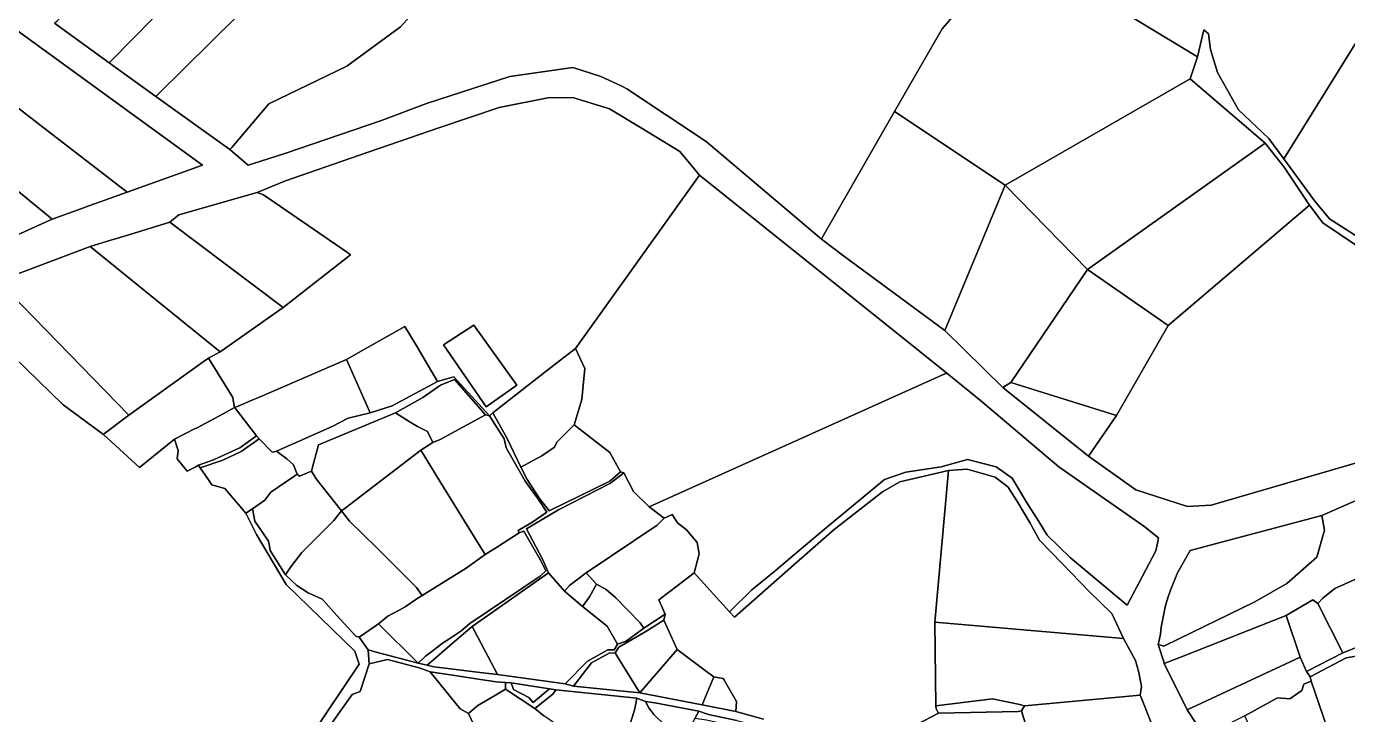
# Model space of a CAD drawing. Extents: x 542555 to 550520, y 1840485 to 1846995.
# Drawn here: x 549099 to 549493.4, y 1844267.9 to 1844473.2 of the extents above; entities that cross this region are included whole.
import ezdxf

# ---------------------------------------------------------------- set-up
doc = ezdxf.new("R2010")
doc.units = 0
doc.layers.add('Level 30', color=7, linetype='Continuous')

msp = doc.modelspace()

# ---------------------------------------------------------------- linework, layer by layer
at = {"layer": 'Level 30'}
for points in [[(549124.4006, 1844463.0526), (549123.65, 1844462.29), (549107.39, 1844474.17), (549108.1047, 1844474.8697), (549220.53, 1844584.93), (549229.62, 1844581.16), (549236.81, 1844577.25)], [(549138.284, 1844452.9849), (549137.58, 1844452.29), (549123.65, 1844462.29), (549124.4006, 1844463.0526), (549236.81, 1844577.25), (549255.8, 1844568.98)], [(549275.38, 1844556.45), (549227.82, 1844492.2), (549210.6, 1844473.07), (549194.62, 1844461.37), (549171.29, 1844450.1), (549160.2431, 1844437.061), (549159.7, 1844436.42), (549137.58, 1844452.29), (549138.284, 1844452.9849), (549255.8, 1844568.98), (549274.49, 1844562.04)], [(549151.51, 1844431.77), (549129.01, 1844423.71), (549102.97, 1844443.83), (549086.86, 1844456.27), (549003.7, 1844520.53), (549017.61, 1844529.05), (549045.98, 1844508.44), (549060.74, 1844497.71)], [(549003.7, 1844520.53), (549086.86, 1844456.27), (549102.97, 1844443.83), (549129.01, 1844423.71), (549121.02, 1844420.85), (549117.55, 1844419.61), (549116.05, 1844419.07), (549115.46, 1844418.86), (549106.65, 1844415.71), (548991.41, 1844510.23), (549000, 1844517.44)], [(548991.41, 1844510.23), (549106.65, 1844415.71), (549095.16, 1844410.48), (548976.38, 1844497.97)], [(549514.62, 1844498.6), (549553.39, 1844466.06), (549551.34, 1844463.23), (549507.57, 1844403.21), (549488.01, 1844415.8), (549483.6, 1844421.05), (549474.31, 1844433.71)], [(549401.38, 1844492.58), (549418.13, 1844482.62), (549448.55, 1844464.16), (549446.35, 1844457.57), (549391.19, 1844425.83), (549358.16, 1844447.8), (549372.34, 1844472.5), (549379.35, 1844480.55)], [(549468.75, 1844438.36), (549415.75, 1844400.63), (549391.19, 1844425.83), (549446.35, 1844457.57)], [(549299.88, 1844428.76), (549262.89, 1844377.08), (549254.6466, 1844370.7007), (549238.17, 1844357.95), (549237.17, 1844357.04), (549226.57, 1844368.68), (549221.73, 1844367.29), (549215.2678, 1844378.0581), (549211.9, 1844383.67), (549200.9743, 1844377.4654), (549194.52, 1844373.8), (549168.03, 1844362.42), (549166.5918, 1844361.8008), (549162.13, 1844359.88), (549161.12, 1844359.45), (549160.73, 1844361.65), (549160.59, 1844362.47), (549153.29, 1844374.24), (549156.82, 1844376.09), (549157.07, 1844376.27), (549175.58, 1844389.31), (549195.71, 1844405.08), (549194.52, 1844405.95), (549169.78, 1844422.95), (549167.83, 1844423.59), (549176.32, 1844427.11), (549198.1338, 1844434.6512), (549222.11, 1844442.94), (549240.14, 1844449.02), (549255.07, 1844451.95), (549262.43, 1844451.86), (549266.2611, 1844450.6782), (549273.03, 1844448.59), (549282.78, 1844442.76), (549294.04, 1844435.83)], [(549391.19, 1844425.83), (549373.13, 1844382.43), (549342.9291, 1844404.7713), (549336.28, 1844409.69), (549336.7304, 1844410.4746), (549358.16, 1844447.8)], [(549482.01, 1844419.84), (549439.83, 1844383.98), (549415.75, 1844400.63), (549468.75, 1844438.36), (549474.47, 1844431.23)], [(549287.9958, 1844331.2303), (549284.88, 1844329.83), (549280.18, 1844334.46), (549277.28, 1844339.96), (549276.31, 1844340.35), (549273.13, 1844346.08), (549262.51, 1844354.34), (549264.77, 1844361.89), (549265.1801, 1844366.0452), (549265.68, 1844371.11), (549262.89, 1844377.08), (549299.88, 1844428.76), (549365.6716, 1844376.2443), (549373.77, 1844369.78), (549373.1654, 1844369.5083)], [(549167.83, 1844423.59), (549169.78, 1844422.95), (549194.52, 1844405.95), (549195.71, 1844405.08), (549175.58, 1844389.31), (549141.75, 1844414.8), (549144.42, 1844416.98)], [(549415.75, 1844400.63), (549392.89, 1844366.93), (549390.42, 1844365.42), (549373.13, 1844382.43), (549391.19, 1844425.83)], [(549579.21, 1844365.22), (549568.67, 1844345.12), (549537.66, 1844349.65), (549525.8, 1844350.01), (549498.42, 1844343.65), (549452.6, 1844330.4), (549445.61, 1844329.95), (549430.19, 1844334.94), (549416.01, 1844344.99), (549424.35, 1844357.09), (549439.83, 1844383.98), (549482.01, 1844419.84), (549485.99, 1844414.55), (549514.64, 1844395.26)], [(549157.07, 1844376.27), (549156.82, 1844376.09), (549135.94, 1844392.98), (549117.99, 1844407.5), (549123.19, 1844409.1), (549126.9, 1844410.24), (549129.55, 1844411.05), (549141.75, 1844414.8), (549175.58, 1844389.31)], [(549156.82, 1844376.09), (549153.29, 1844374.24), (549151.68, 1844373.09), (549129.51, 1844357.2), (549090.49, 1844397.18), (549117.99, 1844407.5), (549135.94, 1844392.98)], [(549439.83, 1844383.98), (549424.35, 1844357.09), (549392.89, 1844366.93), (549415.75, 1844400.63)], [(549122.2467, 1844351.7021), (549121.94, 1844351.47), (549109.94, 1844360.27), (549076.6, 1844392.63), (549079.0658, 1844393.4377), (549090.49, 1844397.18), (549129.51, 1844357.2)], [(549236.3091, 1844378.8055), (549245.39, 1844366.17), (549236.23, 1844359.7), (549223.45, 1844378.2), (549223.778, 1844378.4111), (549232.54, 1844384.05)], [(549245.39, 1844366.17), (549236.3091, 1844378.8055), (549232.54, 1844384.05), (549223.778, 1844378.4111), (549223.45, 1844378.2), (549236.23, 1844359.7)], [(549194.52, 1844373.8), (549200.9743, 1844377.4654), (549211.9, 1844383.67), (549215.2678, 1844378.0581), (549221.73, 1844367.29), (549208.15, 1844360.04), (549201.59, 1844357.93)], [(549264.77, 1844361.89), (549262.51, 1844354.34), (549257.26, 1844349.16), (549256.61, 1844347.63), (549252.83, 1844345.03), (549246.58, 1844341.69), (549242.49, 1844350.25), (549238.17, 1844357.95), (549254.6466, 1844370.7007), (549262.89, 1844377.08), (549265.68, 1844371.11), (549265.1801, 1844366.0452)], [(549149.3199, 1844353.1798), (549143.21, 1844350.04), (549132.74, 1844341.56), (549121.94, 1844351.47), (549122.2467, 1844351.7021), (549129.51, 1844357.2), (549151.68, 1844373.09), (549153.29, 1844374.24), (549160.59, 1844362.47), (549160.73, 1844361.65), (549161.12, 1844359.45), (549157.6671, 1844357.6133), (549149.69, 1844353.37)], [(549194.52, 1844373.8), (549201.59, 1844357.93), (549195.02, 1844356.29), (549190.28, 1844353.85), (549178.83, 1844348.78), (549173.62, 1844346.47), (549172.91, 1844346.27), (549172.37, 1844346.12), (549168.43, 1844350.17), (549167.63, 1844351.05), (549161.2431, 1844359.2912), (549161.12, 1844359.45), (549162.13, 1844359.88), (549166.5918, 1844361.8008), (549168.03, 1844362.42)], [(549237.17, 1844357.04), (549235.98, 1844357.27), (549226.75, 1844367.81), (549222.54, 1844366.15), (549217.31, 1844362.52), (549209.13, 1844357.94), (549186.18, 1844348.31), (549184.41, 1844341.72), (549184.09, 1844340.51), (549180.49, 1844339), (549179.8, 1844339.58), (549178.73, 1844342.39), (549176.71, 1844344.21), (549173.62, 1844346.47), (549178.83, 1844348.78), (549190.28, 1844353.85), (549195.02, 1844356.29), (549201.59, 1844357.93), (549208.15, 1844360.04), (549221.73, 1844367.29), (549226.57, 1844368.68)], [(549432.54, 1844324.09), (549436.91, 1844320.63), (549436.6, 1844319.02), (549436.09, 1844316.72), (549432.114, 1844309.1875), (549427.56, 1844300.56), (549410.7, 1844314.64), (549403.69, 1844321.45), (549401.21, 1844325.45), (549397.48, 1844331.24), (549393.21, 1844338.38), (549388.49, 1844341.79), (549379.93, 1844343.99), (549372, 1844341.81), (549361.48, 1844340.24), (549355.08, 1844338), (549337.23, 1844323.18), (549327.75, 1844315.28), (549322.49, 1844310.74), (549315.5, 1844305.14), (549308.89, 1844298.49), (549298.3, 1844310.2), (549299.79, 1844315.88), (549299.2, 1844319.26), (549295.97, 1844323), (549293.38, 1844325.08), (549291.73, 1844327.55), (549290.4811, 1844326.9872), (549289.4, 1844326.5), (549284.88, 1844329.83), (549287.9958, 1844331.2303), (549373.1654, 1844369.5083), (549373.77, 1844369.78), (549383.83, 1844361.56), (549402.708, 1844345.5901), (549407.2, 1844341.79), (549410.2008, 1844339.6939)], [(549222.48, 1844349.99), (549220.34, 1844349.07), (549218.71, 1844352.38), (549215.71, 1844353.83), (549213.5, 1844355.15), (549209.13, 1844357.94), (549217.31, 1844362.52), (549222.54, 1844366.15), (549226.75, 1844367.81), (549235.98, 1844357.27)], [(549424.35, 1844357.09), (549416.01, 1844344.99), (549390.42, 1844365.42), (549392.89, 1844366.93)], [(549161.12, 1844359.45), (549161.2431, 1844359.2912), (549167.63, 1844351.05), (549162.65, 1844347.47), (549154.78, 1844343.91), (549150.31, 1844342.28), (549149.3019, 1844341.7386), (549146.94, 1844340.47), (549143.97, 1844344.13), (549144.22, 1844346.63), (549143.7548, 1844348.2006), (549143.4761, 1844349.1415), (549143.21, 1844350.04), (549149.3199, 1844353.1798), (549149.69, 1844353.37), (549157.6671, 1844357.6133)], [(549220.34, 1844349.07), (549216.67, 1844346.72), (549194.08, 1844329.51), (549193.01, 1844328.69), (549185.48, 1844338.23), (549184.09, 1844340.51), (549184.41, 1844341.72), (549186.18, 1844348.31), (549209.13, 1844357.94), (549213.5, 1844355.15), (549215.71, 1844353.83), (549218.71, 1844352.38)], [(549276.31, 1844340.35), (549277.28, 1844339.96), (549273.35, 1844336.93), (549257.83, 1844328.94), (549250.24, 1844324.47), (549248.3, 1844323.29), (549252.94, 1844314.44), (549254.86, 1844310.13), (549231.99, 1844294.11), (549226.09, 1844289.05), (549221.39, 1844285.01), (549218.56, 1844282.58), (549215.88, 1844283.18), (549218.15, 1844285.27), (549220.02, 1844286.73), (549223.2, 1844289.21), (549225.03, 1844290.4), (549228.67, 1844292.76), (549231.34, 1844295.07), (549252.35, 1844309.22), (549253.99, 1844310.75), (549252.44, 1844313.94), (549247.5, 1844322.62), (549246.04, 1844322.14), (549245.72, 1844322.76), (549249.8, 1844325.17), (549254.33, 1844328.24), (549251.79, 1844332.05), (549247.85, 1844337.55), (549245.78, 1844341.16), (549242.23, 1844347.49), (549241.63, 1844350.19), (549237.17, 1844357.04), (549238.17, 1844357.95), (549242.49, 1844350.25), (549246.58, 1844341.69), (549248.49, 1844338), (549252.16, 1844332.34), (549254.98, 1844328.68), (549273.16, 1844337.52)], [(549254.33, 1844328.24), (549249.8, 1844325.17), (549245.72, 1844322.76), (549246.04, 1844322.14), (549239.6, 1844317.91), (549235.96, 1844315.63), (549234.42, 1844318.06), (549222.16, 1844337.81), (549216.67, 1844346.72), (549220.34, 1844349.07), (549222.48, 1844349.99), (549235.98, 1844357.27), (549237.17, 1844357.04), (549241.63, 1844350.19), (549242.23, 1844347.49), (549245.78, 1844341.16), (549247.85, 1844337.55), (549251.79, 1844332.05)], [(549262.51, 1844354.34), (549273.13, 1844346.08), (549276.31, 1844340.35), (549273.16, 1844337.52), (549254.98, 1844328.68), (549252.16, 1844332.34), (549248.49, 1844338), (549246.58, 1844341.69), (549252.83, 1844345.03), (549256.61, 1844347.63), (549257.26, 1844349.16)], [(549157.64, 1844343.78), (549150.84, 1844341.54), (549150.31, 1844342.28), (549154.78, 1844343.91), (549162.65, 1844347.47), (549167.63, 1844351.05), (549168.43, 1844350.17), (549163.09, 1844346.39)], [(549170.18, 1844331.8), (549166.41, 1844329.25), (549164.42, 1844328.01), (549158.17, 1844335.34), (549155.0285, 1844336.2283), (549154.28, 1844336.44), (549153.3026, 1844337.889), (549150.84, 1844341.54), (549157.64, 1844343.78), (549163.09, 1844346.39), (549168.43, 1844350.17), (549172.37, 1844346.12), (549172.91, 1844346.27), (549173.62, 1844346.47), (549176.71, 1844344.21), (549178.73, 1844342.39), (549179.8, 1844339.58), (549178.76, 1844338.87), (549171.96, 1844334.21)], [(549216.67, 1844346.72), (549222.16, 1844337.81), (549234.42, 1844318.06), (549235.96, 1844315.63), (549230.29, 1844311.57), (549217.06, 1844303.4), (549215.4, 1844305.84), (549203.43, 1844317.69), (549195.45, 1844325.59), (549193.01, 1844328.69), (549194.08, 1844329.51)], [(549177.0506, 1844310.6958), (549176.3, 1844309.59), (549171.76, 1844316.8), (549171.5188, 1844318.1697), (549171.26, 1844319.64), (549167.19, 1844325.57), (549166.41, 1844329.25), (549170.18, 1844331.8), (549171.96, 1844334.21), (549178.76, 1844338.87), (549179.8, 1844339.58), (549180.49, 1844339), (549184.09, 1844340.51), (549185.48, 1844338.23), (549193.01, 1844328.69), (549190.74, 1844325.74), (549189.85, 1844324.85), (549181.2, 1844316.22), (549178.16, 1844312.33)], [(549426.46, 1844290.62), (549370.17, 1844295.43), (549374.25, 1844340.68), (549379.77, 1844341.06), (549388.15, 1844338.75), (549391.99, 1844335.86), (549394.84, 1844331.35), (549398.66, 1844324.99), (549401.38, 1844319.96), (549408.14, 1844312.98), (549416.21, 1844304.6), (549422.97, 1844298.04)], [(549284.88, 1844329.83), (549289.4, 1844326.5), (549287.22, 1844324.35), (549266.07, 1844310.15), (549261.05, 1844306.35), (549259.62, 1844304.73), (549254.86, 1844310.13), (549252.94, 1844314.44), (549248.3, 1844323.29), (549250.24, 1844324.47), (549257.83, 1844328.94), (549273.35, 1844336.93), (549277.28, 1844339.96), (549280.18, 1844334.46)], [(549530.29, 1844324.04), (549522.86, 1844319.03), (549509.28, 1844312.96), (549507.05, 1844313.36), (549489.59, 1844305.49), (549485.99, 1844302.64), (549484.53, 1844300.97), (549483.01, 1844302.1), (549475.04, 1844297.39), (549444.2526, 1844285.3222), (549438.66, 1844283.13), (549438.4964, 1844283.6252), (549436.8, 1844288.76), (549437.2418, 1844288.6502), (549438.53, 1844288.33), (549442.9613, 1844290.4925), (549465.64, 1844301.56), (549475.28, 1844306.97), (549484.21, 1844314.85), (549486.51, 1844322.85), (549485.72, 1844327.28), (549501.76, 1844334.36), (549516.34, 1844331.33), (549525.64, 1844330.24)], [(549193.01, 1844328.69), (549195.45, 1844325.59), (549203.43, 1844317.69), (549215.4, 1844305.84), (549217.06, 1844303.4), (549215.54, 1844302.38), (549212, 1844300.01), (549210.27, 1844299.06), (549206.88, 1844297.2), (549204.12, 1844294.98), (549200.2082, 1844292.2944), (549198.25, 1844290.95), (549197.31, 1844291.23), (549191.5, 1844297.56), (549187.6243, 1844301.9133), (549187.28, 1844302.3), (549187.0061, 1844302.4268), (549183.11, 1844304.23), (549179.74, 1844306.43), (549176.3, 1844309.59), (549177.0506, 1844310.6958), (549178.16, 1844312.33), (549181.2, 1844316.22), (549189.85, 1844324.85), (549190.74, 1844325.74)], [(549289.4, 1844326.5), (549290.4811, 1844326.9872), (549291.73, 1844327.55), (549293.38, 1844325.08), (549295.97, 1844323), (549299.2, 1844319.26), (549299.79, 1844315.88), (549298.3, 1844310.2), (549293.4998, 1844306.5279), (549287.79, 1844302.16), (549289.63, 1844297.86), (549283.27, 1844293.62), (549282.17, 1844295.26), (549274.91, 1844302.7), (549272.02, 1844305.2), (549269.14, 1844306.77), (549266.07, 1844310.15), (549287.22, 1844324.35)], [(549485.72, 1844327.28), (549486.51, 1844322.85), (549484.21, 1844314.85), (549475.28, 1844306.97), (549465.64, 1844301.56), (549442.9613, 1844290.4925), (549438.53, 1844288.33), (549437.2418, 1844288.6502), (549436.8, 1844288.76), (549436.9976, 1844289.6282), (549437.51, 1844291.88), (549437.7, 1844293.97), (549439.01, 1844300.45), (549439.8425, 1844302.9808), (549440.51, 1844305.01), (549442.63, 1844310.17), (549446.4, 1844316.79)], [(549252.44, 1844313.94), (549253.99, 1844310.75), (549252.35, 1844309.22), (549231.34, 1844295.07), (549228.67, 1844292.76), (549225.03, 1844290.4), (549223.2, 1844289.21), (549220.02, 1844286.73), (549218.15, 1844285.27), (549215.88, 1844283.18), (549204.12, 1844294.98), (549206.88, 1844297.2), (549210.27, 1844299.06), (549212, 1844300.01), (549215.54, 1844302.38), (549217.06, 1844303.4), (549230.29, 1844311.57), (549235.96, 1844315.63), (549239.6, 1844317.91), (549246.04, 1844322.14), (549247.5, 1844322.62)], [(549509.28, 1844312.96), (549517.23, 1844296.48), (549513.33, 1844294.78), (549491.91, 1844286.35), (549484.53, 1844300.97), (549485.99, 1844302.64), (549489.59, 1844305.49), (549507.05, 1844313.36)], [(549266.46, 1844283.84), (549259.79, 1844277.07), (549239.62, 1844279.85), (549232.87, 1844292.7), (549231.99, 1844294.11), (549254.86, 1844310.13), (549259.62, 1844304.73), (549264.94, 1844300.13), (549272.35, 1844294.21), (549275.37, 1844288.9), (549274.43, 1844287.24), (549272.56, 1844287.15)], [(549266.07, 1844310.15), (549269.14, 1844306.77), (549267.06, 1844303.01), (549264.94, 1844300.13), (549259.62, 1844304.73), (549261.05, 1844306.35)], [(549269.14, 1844306.77), (549272.02, 1844305.2), (549274.91, 1844302.7), (549282.17, 1844295.26), (549283.27, 1844293.62), (549278.05, 1844289.8), (549275.37, 1844288.9), (549272.35, 1844294.21), (549264.94, 1844300.13), (549267.06, 1844303.01)], [(549484.53, 1844300.97), (549491.91, 1844286.35), (549481.14, 1844280.69), (549479.19, 1844285.01), (549475.04, 1844297.39), (549483.01, 1844302.1)], [(549289.63, 1844297.86), (549289.23, 1844296.09), (549283.88, 1844292.65), (549275.84, 1844288), (549274.75, 1844286.29), (549272.93, 1844286.18), (549267.68, 1844283.3), (549262.3, 1844276.38), (549259.79, 1844277.07), (549266.46, 1844283.84), (549272.56, 1844287.15), (549274.43, 1844287.24), (549275.37, 1844288.9), (549278.05, 1844289.8), (549283.27, 1844293.62)], [(549448.2606, 1844270.5836), (549445.53, 1844269.31), (549438.66, 1844283.13), (549444.2526, 1844285.3222), (549475.04, 1844297.39), (549479.19, 1844285.01)], [(549203.4069, 1844286.543), (549200.97, 1844287.2), (549198.25, 1844290.95), (549200.2082, 1844292.2944), (549204.12, 1844294.98), (549215.88, 1844283.18)], [(549231.99, 1844294.11), (549232.87, 1844292.7), (549239.62, 1844279.85), (549232.72, 1844280.67), (549223.99, 1844281.72), (549220.61, 1844282.12), (549218.56, 1844282.58), (549221.39, 1844285.01), (549226.09, 1844289.05)], [(549289.23, 1844296.09), (549293.25, 1844287.31), (549282.11, 1844274.37), (549276.38, 1844283.5), (549274.75, 1844286.29), (549275.84, 1844288), (549283.88, 1844292.65)], [(549431.83, 1844276.27), (549431.44, 1844273.66), (549396.91, 1844270.49), (549395.03, 1844270.98), (549387.41, 1844272.53), (549370.49, 1844270.53), (549370.17, 1844295.43), (549426.46, 1844290.62), (549430.06, 1844284), (549431.09, 1844280.42)], [(549274.75, 1844286.29), (549276.38, 1844283.5), (549282.11, 1844274.37), (549262.3, 1844276.38), (549267.68, 1844283.3), (549272.93, 1844286.18)], [(549304.2, 1844279.12), (549300.69, 1844270.78), (549282.11, 1844274.37), (549293.25, 1844287.31), (549302.34, 1844280.4)], [(549497.6, 1844285.6), (549507.18, 1844259.61), (549491.06, 1844252.93), (549482.49, 1844277.81), (549482.17, 1844279.19), (549492.96, 1844284.79)], [(549230.96, 1844268.25), (549233.6, 1844262.4), (549207.05, 1844239.38), (549191.77, 1844256.91), (549189.7959, 1844258.7243), (549187.2, 1844261.11), (549196.21, 1844273.88), (549198.59, 1844274.75), (549201.24, 1844282.98), (549202.9824, 1844283.4101), (549206.79, 1844284.35), (549216.22, 1844281.83), (549219.5, 1844280.68), (549228.48, 1844269.61)], [(549482.17, 1844279.19), (549482.49, 1844277.81), (549480.27, 1844276.92), (549479.71, 1844275.08), (549476.09, 1844272.55), (549472.49, 1844272.91), (549462.71, 1844267.52), (549451.5895, 1844261.8904), (549450.68, 1844261.43), (549445.53, 1844269.31), (549448.2606, 1844270.5836), (549479.19, 1844285.01), (549481.14, 1844280.69)], [(549241.97, 1844276.81), (549241.95, 1844275.47), (549238.48, 1844273.4), (549233.7, 1844270.56), (549233.17, 1844270.11), (549230.96, 1844268.25), (549228.48, 1844269.61), (549219.5, 1844280.68), (549225.55, 1844279.74), (549234.57, 1844278.34), (549239.22, 1844277.62), (549241.97, 1844277.48)], [(549256.15, 1844273.97), (549250.76, 1844269.72), (549241.95, 1844275.47), (549241.97, 1844276.81), (549241.97, 1844277.48), (549243.63, 1844277.39), (549244.42, 1844275.39), (549248.97, 1844273), (549250.2, 1844271.5), (549254.06, 1844274.68), (549255.09, 1844275.59), (549257.03, 1844275.29)], [(549244.42, 1844275.39), (549243.63, 1844277.39), (549255.09, 1844275.59), (549254.06, 1844274.68), (549250.2, 1844271.5), (549248.97, 1844273)], [(549304.2, 1844279.12), (549306.8193, 1844278.6929), (549306.96, 1844278.67), (549307.1182, 1844278.3938), (549310.93, 1844271.74), (549310.7, 1844268.76), (549300.69, 1844270.78)], [(549482.49, 1844277.81), (549491.06, 1844252.93), (549476.56, 1844246.92), (549475.03, 1844250.98), (549470.88, 1844250.95), (549469.44, 1844252.54), (549462.71, 1844267.52), (549472.49, 1844272.91), (549476.09, 1844272.55), (549479.71, 1844275.08), (549480.27, 1844276.92)], [(549276.33, 1844255.77), (549274.32, 1844254.4), (549272.67, 1844255.76), (549269.44, 1844256.58), (549253.38, 1844267.46), (549250.76, 1844269.72), (549256.15, 1844273.97), (549257.03, 1844275.29), (549281.17, 1844272.78), (549280.63, 1844269.58)], [(549431.44, 1844273.66), (549431.72, 1844272.9597), (549437.73, 1844257.93), (549433.12, 1844256.57), (549407.5, 1844246.07), (549403.39, 1844245.3), (549401.86, 1844249.87), (549397.4182, 1844264.4698), (549396.04, 1844269), (549396.91, 1844270.49)], [(549294.96, 1844260.28), (549286.38, 1844245.02), (549284.66, 1844246.33), (549276.11, 1844251.68), (549274.93, 1844252.15), (549274.32, 1844254.4), (549276.33, 1844255.77), (549280.63, 1844269.58), (549281.17, 1844272.78), (549283.75, 1844271.78), (549284.76, 1844269.93), (549286.3, 1844267.86), (549292.95, 1844261.45)], [(549299.71, 1844268.89), (549298.51, 1844266.7), (549294.96, 1844260.28), (549292.95, 1844261.45), (549286.3, 1844267.86), (549284.76, 1844269.93), (549283.75, 1844271.78), (549286.53, 1844271.37)], [(549396.91, 1844270.49), (549396.04, 1844269), (549395.07, 1844268.78), (549371.22, 1844268.34), (549370.56, 1844269.57), (549370.49, 1844270.53), (549387.41, 1844272.53), (549395.03, 1844270.98)], [(549322.1327, 1844263.3683), (549348.06, 1844256.96), (549347.55, 1844256.23), (549341.9774, 1844254.0139), (549336.31, 1844251.76), (549324.8, 1844254.78), (549318.03, 1844262.27), (549307.16, 1844265.03), (549301.96, 1844266.19), (549298.51, 1844266.7), (549299.71, 1844268.89), (549302.61, 1844267.9), (549311.04, 1844266.11)], [(549396.04, 1844269), (549397.4182, 1844264.4698), (549401.86, 1844249.87), (549403.39, 1844245.3), (549368.47, 1844252.72), (549367.55, 1844254.24), (549366.91, 1844256.48), (549366.7183, 1844257.0452), (549365.16, 1844261.64), (549364.81, 1844264.91), (549371.22, 1844268.34), (549395.07, 1844268.78)]]:
    msp.add_lwpolyline(points, close=True, dxfattribs=at)
for points in [[(549514.62, 1844498.6), (549474.31, 1844433.71), (549469.91, 1844439.79), (549460.82, 1844448.31), (549454.52, 1844459.41), (549452.46, 1844466.26), (549451.86, 1844470.93), (549450.42, 1844472.19), (549448.55, 1844464.16), (549418.13, 1844482.62)], [(549095.16, 1844410.48), (549106.65, 1844415.71), (549115.46, 1844418.86), (549116.05, 1844419.07), (549117.55, 1844419.61), (549121.02, 1844420.85), (549129.01, 1844423.71), (549151.51, 1844431.77), (549060.74, 1844497.71)], [(549379.35, 1844480.55), (549372.34, 1844472.5), (549358.16, 1844447.8), (549336.7304, 1844410.4746), (549336.28, 1844409.69), (549301.84, 1844438.83), (549278.18, 1844454.61), (549276.7314, 1844455.3557), (549276.49, 1844455.48), (549270.44, 1844458.26), (549262.08, 1844460.97), (549243.31, 1844458.22), (549218.41, 1844450.18), (549204.99, 1844445.15), (549176.11, 1844435.29), (549168.9885, 1844433.0072), (549165.16, 1844431.78), (549159.7, 1844436.42), (549160.2431, 1844437.061), (549171.29, 1844450.1), (549194.62, 1844461.37), (549210.6, 1844473.07), (549227.82, 1844492.2)], [(549107.39, 1844474.17), (549123.65, 1844462.29), (549137.58, 1844452.29), (549159.7, 1844436.42), (549165.16, 1844431.78), (549168.9885, 1844433.0072), (549176.11, 1844435.29), (549204.99, 1844445.15), (549218.41, 1844450.18), (549243.31, 1844458.22), (549262.08, 1844460.97), (549270.44, 1844458.26), (549276.49, 1844455.48), (549276.7314, 1844455.3557), (549278.18, 1844454.61), (549301.84, 1844438.83), (549336.28, 1844409.69), (549342.9291, 1844404.7713), (549373.13, 1844382.43), (549390.42, 1844365.42), (549416.01, 1844344.99), (549430.19, 1844334.94), (549445.61, 1844329.95), (549452.6, 1844330.4), (549498.42, 1844343.65)], [(549514.64, 1844395.26), (549485.99, 1844414.55), (549482.01, 1844419.84), (549474.47, 1844431.23), (549468.75, 1844438.36), (549446.35, 1844457.57), (549448.55, 1844464.16), (549450.42, 1844472.19), (549451.86, 1844470.93), (549452.46, 1844466.26), (549454.52, 1844459.41), (549460.82, 1844448.31), (549469.91, 1844439.79), (549474.31, 1844433.71), (549483.6, 1844421.05), (549488.01, 1844415.8), (549507.57, 1844403.21)], [(549437.73, 1844257.93), (549431.72, 1844272.9597), (549431.44, 1844273.66), (549431.83, 1844276.27), (549431.09, 1844280.42), (549430.06, 1844284), (549426.46, 1844290.62), (549422.97, 1844298.04), (549416.21, 1844304.6), (549408.14, 1844312.98), (549401.38, 1844319.96), (549398.66, 1844324.99), (549394.84, 1844331.35), (549391.99, 1844335.86), (549388.15, 1844338.75), (549379.77, 1844341.06), (549374.25, 1844340.68), (549359.67, 1844337.34), (549354.58, 1844334.32), (549340.1, 1844323.1), (549328.86, 1844313.3), (549310.35, 1844296.97), (549308.89, 1844298.49), (549315.5, 1844305.14), (549322.49, 1844310.74), (549327.75, 1844315.28), (549337.23, 1844323.18), (549355.08, 1844338), (549361.48, 1844340.24), (549372, 1844341.81), (549379.93, 1844343.99), (549388.49, 1844341.79), (549393.21, 1844338.38), (549397.48, 1844331.24), (549401.21, 1844325.45), (549403.69, 1844321.45), (549410.7, 1844314.64), (549427.56, 1844300.56), (549432.114, 1844309.1875), (549436.09, 1844316.72), (549436.6, 1844319.02), (549436.91, 1844320.63), (549432.54, 1844324.09), (549410.2008, 1844339.6939), (549407.2, 1844341.79), (549402.708, 1844345.5901), (549383.83, 1844361.56), (549373.77, 1844369.78), (549365.6716, 1844376.2443), (549299.88, 1844428.76), (549294.04, 1844435.83), (549282.78, 1844442.76), (549273.03, 1844448.59), (549266.2611, 1844450.6782), (549262.43, 1844451.86), (549255.07, 1844451.95), (549240.14, 1844449.02), (549222.11, 1844442.94), (549198.1338, 1844434.6512), (549176.32, 1844427.11), (549167.83, 1844423.59), (549144.42, 1844416.98), (549141.75, 1844414.8), (549129.55, 1844411.05), (549126.9, 1844410.24), (549123.19, 1844409.1), (549117.99, 1844407.5), (549090.49, 1844397.18)], [(549076.6, 1844392.63), (549109.94, 1844360.27), (549121.94, 1844351.47), (549132.74, 1844341.56), (549143.21, 1844350.04), (549143.4761, 1844349.1415), (549143.7548, 1844348.2006), (549144.22, 1844346.63), (549143.97, 1844344.13), (549146.94, 1844340.47), (549149.3019, 1844341.7386), (549150.31, 1844342.28), (549150.84, 1844341.54), (549153.3026, 1844337.889), (549154.28, 1844336.44), (549155.0285, 1844336.2283), (549158.17, 1844335.34), (549164.42, 1844328.01), (549165.2158, 1844326.4258), (549167.62, 1844321.64), (549176.46, 1844306.64), (549196.97, 1844286.75), (549198.28, 1844282.9), (549183.83, 1844261.44)], [(549319.035, 1844266.4683), (549310.7, 1844268.76), (549310.93, 1844271.74), (549307.1182, 1844278.3938), (549306.96, 1844278.67), (549306.8193, 1844278.6929), (549304.2, 1844279.12), (549302.34, 1844280.4), (549293.25, 1844287.31), (549289.23, 1844296.09), (549289.63, 1844297.86), (549287.79, 1844302.16), (549293.4998, 1844306.5279), (549298.3, 1844310.2), (549308.89, 1844298.49), (549310.35, 1844296.97), (549328.86, 1844313.3), (549340.1, 1844323.1), (549354.58, 1844334.32), (549359.67, 1844337.34), (549374.25, 1844340.68), (549370.17, 1844295.43), (549370.49, 1844270.53), (549370.56, 1844269.57), (549371.22, 1844268.34), (549364.81, 1844264.91)], [(549501.76, 1844334.36), (549485.72, 1844327.28), (549446.4, 1844316.79), (549442.63, 1844310.17), (549440.51, 1844305.01), (549439.8425, 1844302.9808), (549439.01, 1844300.45), (549437.7, 1844293.97), (549437.51, 1844291.88), (549436.9976, 1844289.6282), (549436.8, 1844288.76), (549438.4964, 1844283.6252), (549438.66, 1844283.13), (549445.53, 1844269.31), (549450.68, 1844261.43), (549454.7, 1844250.47), (549454.85, 1844240.75), (549456.63, 1844236.48), (549463.06, 1844224.69), (549488.74, 1844164.32), (549489.3193, 1844163.0939), (549501.54, 1844137.23)], [(549183.83, 1844261.44), (549198.28, 1844282.9), (549196.97, 1844286.75), (549176.46, 1844306.64), (549167.62, 1844321.64), (549165.2158, 1844326.4258), (549164.42, 1844328.01), (549166.41, 1844329.25), (549167.19, 1844325.57), (549171.26, 1844319.64), (549171.5188, 1844318.1697), (549171.76, 1844316.8), (549176.3, 1844309.59), (549179.74, 1844306.43), (549183.11, 1844304.23), (549187.0061, 1844302.4268), (549187.28, 1844302.3), (549187.6243, 1844301.9133), (549191.5, 1844297.56), (549197.31, 1844291.23), (549198.25, 1844290.95), (549200.97, 1844287.2), (549201.07, 1844285.7), (549201.24, 1844282.98), (549198.59, 1844274.75), (549196.21, 1844273.88), (549187.2, 1844261.11)], [(549497.6, 1844285.6), (549492.96, 1844284.79), (549482.17, 1844279.19), (549481.14, 1844280.69), (549491.91, 1844286.35), (549513.33, 1844294.78)], [(549311.04, 1844266.11), (549302.61, 1844267.9), (549299.71, 1844268.89), (549286.53, 1844271.37), (549283.75, 1844271.78), (549281.17, 1844272.78), (549257.03, 1844275.29), (549255.09, 1844275.59), (549243.63, 1844277.39), (549241.97, 1844277.48), (549239.22, 1844277.62), (549234.57, 1844278.34), (549225.55, 1844279.74), (549219.5, 1844280.68), (549216.22, 1844281.83), (549206.79, 1844284.35), (549202.9824, 1844283.4101), (549201.24, 1844282.98), (549201.07, 1844285.7), (549200.97, 1844287.2), (549203.4069, 1844286.543), (549215.88, 1844283.18), (549218.56, 1844282.58), (549220.61, 1844282.12), (549223.99, 1844281.72), (549232.72, 1844280.67), (549239.62, 1844279.85), (549259.79, 1844277.07), (549262.3, 1844276.38), (549282.11, 1844274.37), (549300.69, 1844270.78), (549310.7, 1844268.76), (549319.035, 1844266.4683)], [(549233.6, 1844262.4), (549230.96, 1844268.25), (549233.17, 1844270.11), (549233.7, 1844270.56), (549238.48, 1844273.4), (549241.95, 1844275.47), (549250.76, 1844269.72), (549253.38, 1844267.46)]]:
    msp.add_lwpolyline(points, dxfattribs=at)

doc.saveas('drawing.dxf')
